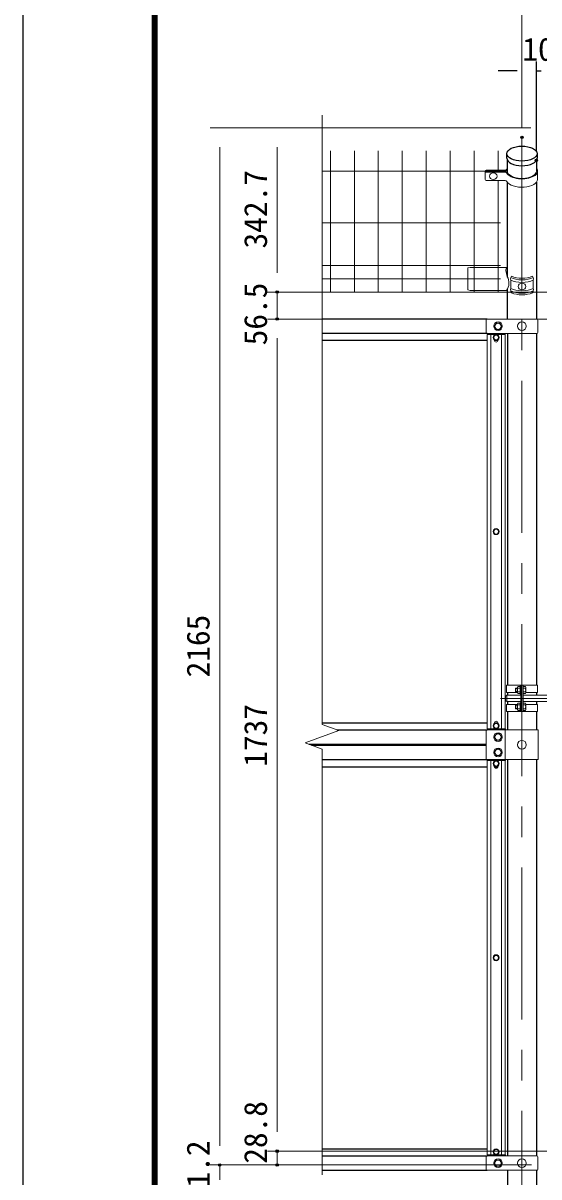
# Model space of a CAD drawing. Units: millimetres, scale not verified. Extents: x -4200 to 4200, y -2970 to 2970.
# Drawn here: x -4200 to -3122, y -650 to 1758 of the extents above; entities that cross this region are included whole.
import ezdxf
from ezdxf.enums import TextEntityAlignment as Align

# ---------------------------------------------------------------- set-up
doc = ezdxf.new("R2010")
doc.units = ezdxf.units.MM
doc.header["$LTSCALE"] = 10
doc.header["$PDMODE"] = 32
doc.header["$PDSIZE"] = 5
doc.linetypes.add('USER1', pattern=[50.8, 31.75, -6.35, 6.35, -6.35])
for name, color, linetype, lineweight in [('0-0_D-STR1', 1, 'Continuous', 25), ('0-1_D-STR3', 3, 'Continuous', 13), ('0-2_D-STR-DIM', 7, 'Continuous', 13), ('0-3_0', 7, 'Continuous', 25), ('0-4_Defpoints', 8, 'Continuous', 25), ('0-5_D-BMK', 2, 'USER1', 13), ('0-A_D-STR2', 7, 'Continuous', 13), ('0-D_D-TTL', 7, 'Continuous', 25)]:
    doc.layers.add(name, color=color, linetype=linetype, lineweight=lineweight)
doc.styles.add('ＭＳ ゴシック', font='')
doc.styles.get('ＭＳ ゴシック').set_extended_font_data('MS Gothic')

msp = doc.modelspace()

# ---------------------------------------------------------------- linework, layer by layer
at = {"layer": '0-0_D-STR1'}
for p, q in [((-3189.34, 1476.37), (-3189.34, 1485.9)), ((-3188.14, 1446.25), (-3188.14, 1472.07)), ((-3127.64, 1472.07), (-3127.64, 1449.31)), ((-3126.44, 1485.9), (-3126.44, 1476.37)), ((-3188.14, 1228.17), (-3188.14, 1425.98)), ((-3127.64, 1425.98), (-3127.64, 1140.46)), ((-3188.14, 1140.46), (-3188.14, 1203.33)), ((-3230.53, 1140.46), (-3575.21, 1140.46)), ((-3230.53, 1110.46), (-3575.21, 1110.46)), ((-3192.89, 1108.21), (-3192.89, 1110.46)), ((-3188.14, 1110.46), (-3188.14, 376.13)), ((-3127.64, 1110.46), (-3127.64, 376.13)), ((-3230.89, 1095.46), (-3575.21, 1095.46)), ((-3208.02, 1095.46), (-3215.76, 1095.46)), ((-3188.14, 361.13), (-3188.14, 355.13)), ((-3188.14, 342.13), (-3188.14, 336.13)), ((-3127.64, 361.13), (-3127.64, 355.13)), ((-3127.64, 342.13), (-3127.64, 336.13)), ((-3188.14, 321.13), (-3188.14, 282.96)), ((-3127.64, 321.13), (-3127.64, 282.96)), ((-3575.21, 297.96), (-3230.89, 297.96)), ((-3215.76, 297.96), (-3208.02, 297.96)), ((-3544.57, 282.96), (-3230.74, 282.96)), ((-3192.89, 285.21), (-3192.89, 282.96)), ((-3603.1, 252.96), (-3232.89, 252.96)), ((-3597.61, 250.96), (-3232.89, 250.96)), ((-3575.21, 220.96), (-3230.89, 220.96)), ((-3192.89, 220.96), (-3192.89, 218.71)), ((-3188.14, 220.96), (-3188.14, -606.54)), ((-3127.64, 220.96), (-3127.64, -606.54)), ((-3575.21, 205.96), (-3230.89, 205.96)), ((-3215.76, 205.96), (-3208.02, 205.96)), ((-3575.21, -591.54), (-3230.89, -591.54)), ((-3575.21, -606.54), (-3230.53, -606.54)), ((-3192.89, -604.29), (-3192.89, -606.54)), ((-3575.21, -636.54), (-3230.53, -636.54)), ((-3188.14, -636.54), (-3188.14, -1006.54)), ((-3127.64, -636.54), (-3127.64, -1006.54))]:
    msp.add_line(p, q, dxfattribs=at)
msp.add_ellipse((-3157.89, 1485.9), major_axis=(31.45, 0), ratio=0.5, dxfattribs=at)
msp.add_ellipse((-3157.89, 1476.37), major_axis=(31.45, 0), ratio=0.5, start_param=3.1415927, end_param=6.2831853, dxfattribs=at)
at = {"layer": '0-1_D-STR3'}
for p, q in [((-3234.88, 1449.41), (-3234.88, 1434.89)), ((-3234.88, 1446.46), (-3234.88, 1431.94)), ((-3192.74, 1451.36), (-3232.88, 1451.36)), ((-3191.55, 1450.23), (-3232.88, 1450.23)), ((-3191.55, 1448.41), (-3232.88, 1448.41)), ((-3192.87, 1447.28), (-3232.88, 1447.28)), ((-3125.34, 1449.31), (-3125.34, 1431.99)), ((-3192.86, 1429.94), (-3232.88, 1429.94)), ((-3265.89, 1248.36), (-3270.89, 1247.36)), ((-3270.89, 1247.36), (-3270.89, 1201.36)), ((-3265.89, 1248.36), (-3188.14, 1248.36)), ((-3181.16, 1221.89), (-3181.16, 1204.57)), ((-3134.62, 1221.89), (-3134.62, 1204.57)), ((-3232.89, 1138.46), (-3232.89, 1112.46)), ((-3230.89, 1140.46), (-3126.56, 1140.46)), ((-3124.56, 1138.46), (-3124.56, 1112.46)), ((-3230.89, 1110.46), (-3126.56, 1110.46)), ((-3192.89, 1108.21), (-3230.89, 1108.21)), ((-3230.89, 1108.21), (-3230.89, 285.21)), ((-3222.89, 1108.21), (-3222.89, 285.21)), ((-3200.89, 1108.21), (-3200.89, 285.21)), ((-3192.89, 1108.21), (-3192.89, 285.21)), ((-3215.89, 1096.46), (-3215.89, 1097.16)), ((-3207.89, 1097.16), (-3207.89, 1096.46)), ((-3190.44, 376.13), (-3125.34, 376.13)), ((-3190.44, 376.13), (-3190.44, 361.13)), ((-3171.59, 369.45), (-3170.91, 370.13)), ((-3171.59, 369.45), (-3171.59, 362.8)), ((-3167.29, 369.45), (-3171.59, 369.45)), ((-3171.59, 362.8), (-3170.91, 362.13)), ((-3167.29, 362.8), (-3171.59, 362.8)), ((-3167.29, 370.13), (-3170.91, 370.13)), ((-3170.91, 370.13), (-3170.91, 362.13)), ((-3167.29, 362.13), (-3170.91, 362.13)), ((-3167.29, 371.95), (-3167.29, 360.35)), ((-3161.79, 373.63), (-3166.69, 373.63)), ((-3161.79, 370.13), (-3166.69, 370.13)), ((-3161.79, 362.13), (-3166.69, 362.13)), ((-3160.19, 374.63), (-3161.79, 374.63)), ((-3161.79, 374.63), (-3161.79, 357.63)), ((-3160.19, 376.13), (-3160.19, 321.13)), ((-3157.89, 376.13), (-3157.89, 321.13)), ((-3155.59, 376.13), (-3155.59, 321.13)), ((-3155.59, 375.03), (-3155.59, 357.23)), ((-3155.59, 373.63), (-3150.69, 373.63)), ((-3155.59, 370.13), (-3150.69, 370.13)), ((-3155.59, 362.13), (-3150.69, 362.13)), ((-3150.09, 371.95), (-3150.09, 360.35)), ((-3125.34, 376.13), (-3125.34, 361.13)), ((-3192.24, 352.13), (-3192.24, 345.13)), ((-3190.44, 361.13), (-3167.29, 361.13)), ((-3189.24, 355.13), (-3160.19, 355.13)), ((-3189.24, 355.13), (-3189.24, 342.13)), ((-3189.24, 342.13), (-3160.19, 342.13)), ((-3161.79, 358.63), (-3166.69, 358.63)), ((-3161.79, 338.63), (-3166.69, 338.63)), ((-3160.19, 357.63), (-3161.79, 357.63)), ((-3161.79, 322.63), (-3161.79, 339.63)), ((-3160.19, 339.63), (-3161.79, 339.63)), ((-3155.59, 358.63), (-3150.69, 358.63)), ((-3155.59, 355.13), (-3032.24, 355.13)), ((-3155.59, 342.13), (-3032.24, 342.13)), ((-3155.59, 338.63), (-3150.69, 338.63)), ((-3150.09, 361.13), (-3125.34, 361.13)), ((-3190.44, 336.13), (-3167.29, 336.13)), ((-3190.44, 321.13), (-3190.44, 336.13)), ((-3190.44, 321.13), (-3125.34, 321.13)), ((-3171.59, 334.45), (-3170.91, 335.13)), ((-3167.29, 334.45), (-3171.59, 334.45)), ((-3171.59, 327.8), (-3171.59, 334.45)), ((-3167.29, 327.8), (-3171.59, 327.8)), ((-3171.59, 327.8), (-3170.91, 327.13)), ((-3170.91, 327.13), (-3170.91, 335.13)), ((-3167.29, 335.13), (-3170.91, 335.13)), ((-3167.29, 327.13), (-3170.91, 327.13)), ((-3167.29, 325.31), (-3167.29, 336.91)), ((-3161.79, 335.13), (-3166.69, 335.13)), ((-3161.79, 327.13), (-3166.69, 327.13)), ((-3161.79, 323.63), (-3166.69, 323.63)), ((-3160.19, 322.63), (-3161.79, 322.63)), ((-3155.59, 335.13), (-3150.69, 335.13)), ((-3155.59, 327.13), (-3150.69, 327.13)), ((-3155.59, 323.63), (-3150.69, 323.63)), ((-3150.19, 336.13), (-3125.34, 336.13)), ((-3150.09, 336.95), (-3150.09, 325.35)), ((-3125.34, 321.13), (-3125.34, 336.13)), ((-3215.89, 296.96), (-3215.89, 296.26)), ((-3207.89, 296.26), (-3207.89, 296.96)), ((-3232.89, 280.96), (-3232.89, 222.96)), ((-3192.89, 285.21), (-3230.89, 285.21)), ((-3123.94, 282.96), (-3230.89, 282.96)), ((-3192.89, 220.96), (-3192.89, 282.96)), ((-3123.94, 220.96), (-3123.94, 282.96)), ((-3123.94, 220.96), (-3230.89, 220.96)), ((-3230.89, 218.71), (-3192.89, 218.71)), ((-3230.89, 218.71), (-3230.89, -604.29)), ((-3222.89, 218.71), (-3222.89, -604.29)), ((-3200.89, 218.71), (-3200.89, -604.29)), ((-3192.89, 218.71), (-3192.89, -604.29)), ((-3215.89, 207.66), (-3215.89, 206.96)), ((-3207.89, 206.96), (-3207.89, 207.66)), ((-3232.89, -608.54), (-3232.89, -634.54)), ((-3230.89, -604.29), (-3192.89, -604.29)), ((-3230.89, -606.54), (-3126.56, -606.54)), ((-3124.56, -608.54), (-3124.56, -634.54)), ((-3230.89, -636.54), (-3126.56, -636.54))]:
    msp.add_line(p, q, dxfattribs=at)
msp.add_lwpolyline([(-3189.95, 1200.36), (-3265.89, 1200.36), (-3270.89, 1201.36)], dxfattribs=at)
for points in [[(-3215.39, 1125.46), (-3211.65, 1131.96), (-3204.13, 1131.96), (-3200.39, 1125.46), (-3204.13, 1118.96), (-3211.65, 1118.96)], [(-3206.11, 1101.96), (-3209, 1106.96), (-3214.77, 1106.96), (-3217.66, 1101.96), (-3214.77, 1096.96), (-3209, 1096.96)], [(-3206.11, 696.71), (-3209, 701.71), (-3214.77, 701.71), (-3217.66, 696.71), (-3214.77, 691.71), (-3209, 691.71)], [(-3206.11, 291.46), (-3209, 296.46), (-3214.77, 296.46), (-3217.66, 291.46), (-3214.77, 286.46), (-3209, 286.46)], [(-3200.39, 267.96), (-3204.13, 274.46), (-3211.65, 274.46), (-3215.39, 267.96), (-3211.65, 261.46), (-3204.13, 261.46)], [(-3200.39, 235.96), (-3204.13, 242.46), (-3211.65, 242.46), (-3215.39, 235.96), (-3211.65, 229.46), (-3204.13, 229.46)], [(-3217.66, 212.46), (-3214.77, 217.46), (-3209, 217.46), (-3206.11, 212.46), (-3209, 207.46), (-3214.77, 207.46)], [(-3217.66, -192.79), (-3214.77, -187.79), (-3209, -187.79), (-3206.11, -192.79), (-3209, -197.79), (-3214.77, -197.79)], [(-3217.66, -598.04), (-3214.77, -593.04), (-3209, -593.04), (-3206.11, -598.04), (-3209, -603.04), (-3214.77, -603.04)], [(-3215.39, -621.54), (-3211.65, -615.04), (-3204.13, -615.04), (-3200.39, -621.54), (-3204.13, -628.04), (-3211.65, -628.04)]]:
    msp.add_lwpolyline(points, close=True, dxfattribs=at)
for centre, radius in [((-3207.89, 1125.46), 9), ((-3157.89, 1125.46), 9), ((-3211.89, 1101.96), 6.25), ((-3207.89, 1125.46), 6.5), ((-3211.89, 1101.96), 5), ((-3211.89, 696.71), 6.25), ((-3211.89, 696.71), 5), ((-3211.89, 291.46), 6.25), ((-3211.89, 291.46), 5), ((-3207.89, 267.96), 9), ((-3207.89, 267.96), 6.5), ((-3207.89, 235.96), 9), ((-3207.89, 235.96), 6.5), ((-3157.89, 251.96), 9), ((-3211.89, 212.46), 6.25), ((-3211.89, 212.46), 5), ((-3211.89, -192.79), 6.25), ((-3211.89, -192.79), 5), ((-3211.89, -598.04), 6.25), ((-3211.89, -598.04), 5), ((-3207.89, -621.54), 9), ((-3207.89, -621.54), 6.5), ((-3157.89, -621.54), 9)]:
    msp.add_circle(centre, radius, dxfattribs=at)
for centre, radius, start, end in [((-3232.88, 1449.36), 2, 90, 180), ((-3232.88, 1448.23), 2, 90, 180), ((-3232.88, 1446.41), 2, 90, 180), ((-3232.88, 1445.28), 2, 90, 180), ((-3193, 1443.11), 4.18, 28.40933, 88.20008), ((-3193.25, 1455.93), 4.6, 276.30809, 328.37234), ((-3192.05, 1454.81), 4.6, 276.30809, 328.37234), ((-3192.05, 1443.84), 4.6, 26.98908, 83.69191), ((-3168.63, 1460.03), 23.92, 216.1362, 227.83852), ((-3232.88, 1431.94), 2, 180, 270), ((-3192.99, 1425.76), 4.18, 28.40933, 88.20008), ((-3137.01, 1247.21), 54.76, 185.79616, 199.1234), ((-3211.76, 1215.75), 26.69, 324.7846, 30.43352), ((-3177.59, 1227), 3.57, 126.73831, 178.66216), ((-3138.19, 1227), 3.57, 1.33784, 53.26169), ((-3177.32, 1224.49), 4.64, 145.91773, 214.08227), ((-3177.3, 1201.97), 4.65, 146.03823, 213.96177), ((-3138.46, 1224.49), 4.64, 325.91773, 34.08227), ((-3138.47, 1201.97), 4.65, 326.03823, 33.96177), ((-3177.78, 1198.22), 3.57, 161.14751, 237.01464), ((-3138, 1198.22), 3.57, 302.98536, 18.85249), ((-3230.89, 1138.46), 2, 90, 180), ((-3126.56, 1138.46), 2, 0, 90), ((-3230.89, 1112.46), 2, 180, 270), ((-3126.56, 1112.46), 2, 270, 0), ((-3211.89, 1096.46), 4, 180, 0), ((-3164.44, 371.88), 2.85, 142.09851, 217.90149), ((-3164.44, 360.38), 2.85, 142.14171, 217.85829), ((-3153.65, 366.13), 13.63, 162.93847, 197.06153), ((-3152.94, 371.88), 2.85, 322.09851, 37.90149), ((-3163.72, 366.13), 13.63, 342.93847, 17.06153), ((-3152.94, 360.38), 2.85, 322.14171, 37.85829), ((-3189.24, 352.13), 3, 90, 180), ((-3189.24, 345.13), 3, 180, 270), ((-3164.44, 336.88), 2.85, 142.14171, 217.85829), ((-3152.94, 336.88), 2.85, 322.09851, 37.90149), ((-3164.44, 325.38), 2.85, 142.09851, 217.90149), ((-3153.65, 331.13), 13.63, 162.93847, 197.06153), ((-3163.72, 331.13), 13.63, 342.93847, 17.06153), ((-3152.94, 325.38), 2.85, 322.14171, 37.85829), ((-3211.89, 296.96), 4, 0, 180), ((-3230.89, 280.96), 2, 90, 180), ((-3230.89, 222.96), 2, 180, 270), ((-3211.89, 206.96), 4, 180, 0), ((-3230.89, -608.54), 2, 90, 180), ((-3126.56, -608.54), 2, 0, 90), ((-3230.89, -634.54), 2, 180, 270), ((-3126.56, -634.54), 2, 270, 0)]:
    msp.add_arc(centre, radius, start, end, dxfattribs=at)
for centre in [(-3217.89, 1438.61), (-3157.89, 1208.43)]:
    msp.add_ellipse(centre, major_axis=(8, 0), ratio=0.866025, dxfattribs=at)
for centre, major_axis, ratio, start_param, end_param in [((-3157.89, 1449.31), (32.55, 0), 0.5, 2.7634162, 2.8799432), ((-3157.89, 1449.31), (32.55, 0), 0.5, 3.40342, 6.6613618), ((-3157.89, 1449.31), (30.25, 0), 0.5, 3.6235204, 6.2831853), ((-3157.89, 1431.99), (32.55, 0), 0.5, 3.4050107, 6.2831853), ((-3161.24, 1241.68), (-30.25, 0.29), 0.467633, 5.8122916, 6.3038813), ((-3157.89, 1240.88), (31.85, 0), 0.474882, 3.9569871, 5.4677909), ((-3157.89, 1237.41), (31.85, 0), 0.474882, 3.8931408, 5.5316371), ((-3157.89, 1232.22), (31.85, 0), 0.474882, 3.8931408, 5.5316371), ((-3157.89, 1214.9), (31.85, 0), 0.474882, 3.8931408, 5.5316371), ((-3157.89, 1209.7), (31.85, 0), 0.474882, 3.8931408, 5.5316371), ((-3157.89, 1206.24), (31.85, 0), 0.474882, 3.9569871, 5.4677909)]:
    msp.add_ellipse(centre, major_axis=major_axis, ratio=ratio, start_param=start_param, end_param=end_param, dxfattribs=at)
at = {"layer": '0-2_D-STR-DIM'}
for p, q in [((-3157.89, 1539.74), (-3157.89, 1798.46)), ((-3575.21, 294.11), (-3575.21, 1566.46)), ((-3139.24, 1539.62), (-3809.07, 1539.62)), ((-3139.24, 1539.62), (-3689.07, 1539.62)), ((-3789.07, 1499.62), (-3789.07, -585.38)), ((-3669.07, 1499.62), (-3669.07, 1236.96)), ((-3669.07, 1236.96), (-3669.07, 1276.96)), ((-3070.14, 1196.96), (-3689.07, 1196.96)), ((-3070.14, 1196.96), (-3689.07, 1196.96)), ((-3669.07, 1196.96), (-3669.07, 1140.46)), ((-3042.09, 1140.46), (-3689.07, 1140.46)), ((-3042.09, 1140.46), (-3689.07, 1140.46)), ((-3669.07, 1100.46), (-3669.07, 1060.46)), ((-3669.07, 1100.46), (-3669.07, -556.54)), ((-3539.97, 281.28), (-3575.21, 294.11)), ((-3610.45, 255.63), (-3539.97, 281.28)), ((-3575.21, 242.81), (-3610.45, 255.63)), ((-3575.21, -645.93), (-3575.21, 242.81)), ((-3669.07, -556.54), (-3669.07, -516.54)), ((-3789.07, -585.38), (-3789.07, -545.38)), ((-3042.09, -596.54), (-3689.07, -596.54)), ((-3042.09, -596.54), (-3689.07, -596.54)), ((-3669.07, -596.54), (-3669.07, -625.38)), ((-3137.64, -625.38), (-3809.07, -625.38)), ((-3137.64, -625.38), (-3809.07, -625.38)), ((-3789.07, -625.38), (-3789.07, -656.54)), ((-3137.64, -625.38), (-3689.07, -625.38))]:
    msp.add_line(p, q, dxfattribs=at)
at = {"layer": '0-3_0'}
for p, q in [((-3127.64, 1492.07), (-3127.64, 1678.46)), ((-3167.64, 1658.46), (-3207.64, 1658.46)), ((-3127.64, 1658.46), (-3117.64, 1658.46))]:
    msp.add_line(p, q, dxfattribs=at)
at = {"layer": '0-4_Defpoints'}
for p in [(-3157.89, 1519.74), (-3127.64, 1472.07), (-3669.07, 1196.96), (-3669.07, 1140.46), (-3669.07, -596.54), (-3789.07, -625.38), (-3669.07, -625.38)]:
    msp.add_point(p, dxfattribs=at)
at = {"layer": '0-5_D-BMK'}
for p, q in [((-3157.89, 1519.74), (-3157.89, -1017.12)), ((-3202.93, 348.63), (-2882.93, 348.63)), ((-3157.89, 246.99), (-3157.89, 256.93))]:
    msp.add_line(p, q, dxfattribs=at)
at = {"layer": '0-A_D-STR2'}
for p, q in [((-3557.89, 1196.36), (-3557.89, 1491.96)), ((-3507.89, 1196.36), (-3507.89, 1491.96)), ((-3457.89, 1196.36), (-3457.89, 1491.96)), ((-3407.89, 1196.36), (-3407.89, 1491.96)), ((-3357.89, 1196.36), (-3357.89, 1491.96)), ((-3307.89, 1196.36), (-3307.89, 1491.96)), ((-3257.89, 1196.36), (-3257.89, 1491.96)), ((-3207.89, 1448.41), (-3207.89, 1491.96)), ((-3575.21, 1449.46), (-3202.89, 1449.46)), ((-3207.89, 1196.36), (-3207.89, 1429.94)), ((-3575.21, 1341.2), (-3202.89, 1341.2)), ((-3575.21, 1252.36), (-3202.89, 1252.36)), ((-3575.21, 1224.36), (-3202.89, 1224.36)), ((-3575.21, 1196.36), (-3202.89, 1196.36))]:
    msp.add_line(p, q, dxfattribs=at)
at = {"layer": '0-D_D-TTL', "color": 2}
msp.add_lwpolyline([(-4199.72, 2969.89), (4200.28, 2969.89), (4200.28, -2970.11), (-4199.72, -2970.11)], close=True, dxfattribs=at)
at = {"layer": '0-D_D-TTL'}
for points in [[(-3929.72, 2749.89), (3930.28, 2749.89), (3930.28, -2750.11), (-3929.72, -2750.11)], [(-3927.22, 2747.39), (3927.78, 2747.39), (3927.78, -2747.61), (-3927.22, -2747.61)], [(-3924.72, 2744.89), (3925.28, 2744.89), (3925.28, -2745.11), (-3924.72, -2745.11)], [(-3922.22, 2742.39), (3922.78, 2742.39), (3922.78, -2742.61), (-3922.22, -2742.61)], [(-3919.72, 2739.89), (3920.28, 2739.89), (3920.28, -2740.11), (-3919.72, -2740.11)]]:
    msp.add_lwpolyline(points, close=True, dxfattribs=at)

# ---------------------------------------------------------------- texts
at = {"layer": '0-2_D-STR-DIM', "style": 'ＭＳ ゴシック'}
for s, p in [('342.7', (-3675.82, 1287.82)), ('56.5', (-3675.82, 1085.73)), ('2165', (-3795.82, 392.52)), ('1737', (-3675.82, 205.96)), ('28.8', (-3675.82, -622.8)), ('31.2', (-3795.82, -705.14))]:
    msp.add_text(s, height=48.09, rotation=90, dxfattribs=at).set_placement(p, align=Align.BOTTOM_LEFT)
at = {"layer": '0-3_0', "style": 'ＭＳ ゴシック'}
msp.add_text('10', height=48.09, dxfattribs=at).set_placement((-3157.04, 1665.21), align=Align.BOTTOM_LEFT)

doc.saveas('drawing.dxf')
